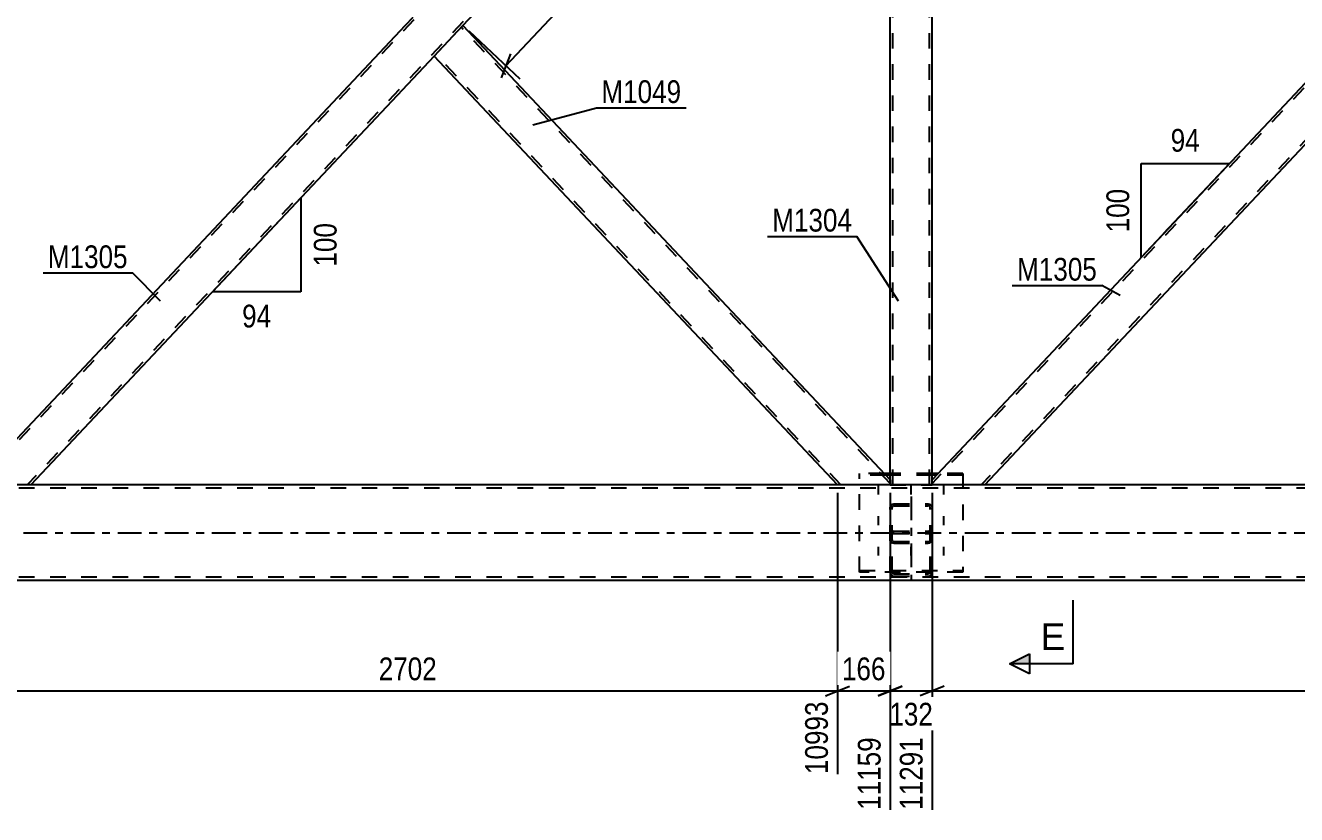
# Model space of a CAD drawing. Header units: millimetres. Extents: x -75 to 766, y -443 to 151.
# Drawn here: x 313.6 to 473.5, y -163.1 to -63.8 of the extents above; entities that cross this region are included whole.
import ezdxf

# ---------------------------------------------------------------- set-up
doc = ezdxf.new("R2010")
doc.units = ezdxf.units.MM
doc.linetypes.add('DXK_LINE_DOT2', pattern=[3.9198, 1.9599, -1.9599])
doc.linetypes.add('DXK_LINE_DOT3', pattern=[5.9187, 2.979, -0.9799, 0.9799, -0.9799])
doc.styles.add('Arial', font='ARIAL.TTF', dxfattribs={"height": 0.2})
doc.styles.add('Arial Narrow', font='ARIALN.TTF', dxfattribs={"height": 0.2})

# ---------------------------------------------------------------- blocks, each defined once
blk = doc.blocks.new('Bolt-761549991-4135 - 4121')
at = {"color": 1, "linetype": 'DXK_LINE_DOT2'}
for p, q in [((420.9, -122.79), (420.9, -121.65)), ((425, -122.79), (425, -121.65)), ((429.1, -122.79), (429.1, -121.65)), ((420.9, -126.64), (420.9, -125.51)), ((429.1, -126.64), (429.1, -125.51)), ((420.9, -130.49), (420.9, -129.36)), ((425, -130.49), (425, -129.36)), ((429.1, -130.49), (429.1, -129.36))]:
    blk.add_line(p, q, dxfattribs=at)
blk = doc.blocks.new('Part-761549991-4268 - 4121')
at = {"color": 2, "linetype": 'Continuous'}
for p, q in [((365, -67.65), (368.62, -63.8)), ((368.62, -63.8), (422.36, -120.94)), ((415.73, -121.6), (365, -67.65)), ((422.36, -120.94), (422.36, -121.6))]:
    blk.add_line(p, q, dxfattribs=at)
at = {"color": 7, "linetype": 'DXK_LINE_DOT2'}
for p, q in [((422.36, -121.41), (368.4, -64.03)), ((365.22, -67.42), (365.24, -67.4)), ((416.17, -121.6), (365.22, -67.42)), ((422.36, -121.6), (415.73, -121.6))]:
    blk.add_line(p, q, dxfattribs=at)
blk = doc.blocks.new('Part-761549991-4206 - 4121')
at = {"color": 7, "linetype": 'DXK_LINE_DOT2'}
for p, q in [((644, -122), (-24, -122)), ((547.32, -121.6), (67.4, -121.6)), ((644, -133.2), (-24, -133.2))]:
    blk.add_line(p, q, dxfattribs=at)
at = {"color": 2, "linetype": 'Continuous'}
for p, q in [((639.2, -121.6), (182.6, -121.6)), ((644, -133.6), (-24, -133.6))]:
    blk.add_line(p, q, dxfattribs=at)
at = {"color": 7, "linetype": 'DXK_LINE_DOT3'}
blk.add_line((-24, -127.6), (644, -127.6), dxfattribs=at)
blk = doc.blocks.new('Part-761549991-4374 - 4121')
at = {"color": 7, "linetype": 'DXK_LINE_DOT2'}
for p, q in [((416.17, -6), (307.64, -121.41)), ((422.36, -6.19), (313.83, -121.6)), ((422.36, -6), (415.73, -6)), ((365, -59.95), (361.37, -63.8)), ((368.62, -63.8), (365, -67.65)), ((314.27, -121.6), (307.64, -121.6))]:
    blk.add_line(p, q, dxfattribs=at)
at = {"color": 2, "linetype": 'Continuous'}
for p, q in [((415.73, -6), (365, -59.95)), ((422.36, -6.66), (422.36, -6)), ((422.36, -6.66), (368.62, -63.8)), ((361.37, -63.8), (307.64, -120.94)), ((365, -67.65), (314.27, -121.6)), ((307.64, -121.6), (307.64, -120.94))]:
    blk.add_line(p, q, dxfattribs=at)
blk = doc.blocks.new('Part-761549991-4299 - 4121')
at = {"color": 7, "linetype": 'DXK_LINE_DOT2'}
for p, q in [((427.64, -6), (422.36, -6)), ((422.36, -6.66), (422.36, -6)), ((422.68, -121.6), (422.68, -6)), ((427.32, -121.6), (427.32, -6)), ((427.64, -6.66), (427.64, -6)), ((422.36, -121.6), (422.36, -120.94)), ((427.64, -121.6), (427.64, -120.94)), ((422.36, -121.6), (427.64, -121.6))]:
    blk.add_line(p, q, dxfattribs=at)
at = {"color": 2, "linetype": 'Continuous'}
for p, q in [((422.36, -120.94), (422.36, -6.66)), ((427.64, -120.94), (427.64, -6.66))]:
    blk.add_line(p, q, dxfattribs=at)
blk = doc.blocks.new('Part-761549991-4448 - 4121')
at = {"color": 7, "linetype": 'DXK_LINE_DOT2'}
for p, q in [((418.5, -132.57), (418.5, -120.14)), ((421.6, -120.14), (418.5, -120.14)), ((421.81, -120.36), (418.5, -120.36)), ((427.64, -120.14), (422.36, -120.14)), ((427.64, -120.36), (422.36, -120.36)), ((431.5, -120.36), (428.19, -120.36)), ((431.5, -120.14), (428.39, -120.14)), ((431.5, -120.14), (431.5, -132.57)), ((418.5, -132.35), (431.5, -132.35)), ((431.5, -132.57), (418.5, -132.57))]:
    blk.add_line(p, q, dxfattribs=at)
at = {"color": 2, "linetype": 'Continuous'}
for p, q in [((422.36, -120.14), (421.6, -120.14)), ((422.36, -120.36), (421.81, -120.36)), ((428.39, -120.14), (427.64, -120.14)), ((428.19, -120.36), (427.64, -120.36))]:
    blk.add_line(p, q, dxfattribs=at)
blk = doc.blocks.new('Part-761549991-4344 - 4121')
at = {"color": 7, "linetype": 'DXK_LINE_DOT2'}
for p, q in [((536.17, -6), (427.64, -121.41)), ((542.36, -6.19), (433.83, -121.6)), ((542.36, -6), (535.73, -6)), ((485, -59.95), (481.37, -63.8)), ((488.62, -63.8), (485, -67.65)), ((434.27, -121.6), (427.64, -121.6))]:
    blk.add_line(p, q, dxfattribs=at)
at = {"color": 2, "linetype": 'Continuous'}
for p, q in [((535.73, -6), (485, -59.95)), ((542.36, -6.66), (542.36, -6)), ((542.36, -6.66), (488.62, -63.8)), ((481.37, -63.8), (427.64, -120.94)), ((434.27, -121.6), (485, -67.65)), ((427.64, -121.6), (427.64, -120.94))]:
    blk.add_line(p, q, dxfattribs=at)
blk = doc.blocks.new('Part-761549991-4420 - 4121')
at = {"color": 7, "linetype": 'DXK_LINE_DOT3'}
blk.add_line((425, -123.04), (425, -133.66), dxfattribs=at)
at = {"color": 7, "linetype": 'DXK_LINE_DOT2'}
for p, q in [((422.36, -124.43), (422.39, -124.26)), ((422.36, -132.54), (422.36, -124.43)), ((422.39, -124.26), (422.5, -124.12)), ((422.5, -124.12), (422.65, -124.02)), ((422.62, -124.35), (422.6, -124.43)), ((422.6, -132.54), (422.6, -124.43)), ((422.67, -124.27), (422.62, -124.35)), ((422.65, -124.02), (422.84, -123.98)), ((422.75, -124.23), (422.67, -124.27)), ((422.84, -124.21), (422.75, -124.23)), ((422.84, -123.98), (427.16, -123.98)), ((422.84, -124.21), (427.16, -124.21)), ((427.16, -123.98), (427.34, -124.02)), ((427.25, -124.23), (427.16, -124.21)), ((427.33, -124.27), (427.25, -124.23)), ((427.38, -124.35), (427.33, -124.27)), ((427.34, -124.02), (427.5, -124.12)), ((427.4, -124.43), (427.38, -124.35)), ((427.4, -132.54), (427.4, -124.43)), ((427.5, -124.12), (427.6, -124.26)), ((427.6, -124.26), (427.64, -124.43)), ((427.64, -132.54), (427.64, -124.43)), ((422.39, -127.75), (422.36, -127.94)), ((422.6, -127.94), (422.62, -127.84)), ((422.62, -127.84), (422.67, -127.76)), ((422.84, -127.43), (422.65, -127.47)), ((422.67, -127.76), (422.75, -127.7)), ((422.75, -127.7), (422.84, -127.69)), ((422.84, -127.43), (427.16, -127.43)), ((422.84, -127.69), (427.16, -127.69)), ((427.34, -127.47), (427.16, -127.43)), ((427.16, -127.69), (427.25, -127.7)), ((427.25, -127.7), (427.33, -127.76)), ((427.33, -127.76), (427.38, -127.84)), ((427.38, -127.84), (427.4, -127.94)), ((427.64, -127.94), (427.6, -127.75)), ((422.39, -128.67), (422.36, -128.49)), ((422.5, -128.81), (422.39, -128.67)), ((422.65, -128.91), (422.5, -128.81)), ((422.6, -128.49), (422.62, -128.58)), ((422.62, -128.58), (422.67, -128.65)), ((422.84, -128.94), (422.65, -128.91)), ((422.67, -128.65), (422.75, -128.7)), ((422.75, -128.7), (422.84, -128.72)), ((422.84, -128.72), (427.16, -128.72)), ((422.84, -128.94), (427.16, -128.94)), ((427.16, -128.72), (427.25, -128.7)), ((427.34, -128.91), (427.16, -128.94)), ((427.25, -128.7), (427.33, -128.65)), ((427.33, -128.65), (427.38, -128.58)), ((427.5, -128.81), (427.34, -128.91)), ((427.38, -128.58), (427.4, -128.49)), ((427.6, -128.67), (427.5, -128.81)), ((427.64, -128.49), (427.6, -128.67)), ((422.36, -132.54), (422.39, -132.73)), ((422.62, -132.64), (422.6, -132.54)), ((422.67, -132.72), (422.62, -132.64)), ((427.38, -132.64), (427.33, -132.72)), ((427.4, -132.54), (427.38, -132.64)), ((427.6, -132.73), (427.64, -132.54)), ((422.65, -133.01), (422.84, -133.05)), ((422.75, -132.77), (422.67, -132.72)), ((422.84, -132.79), (422.75, -132.77)), ((422.84, -132.79), (427.16, -132.79)), ((422.84, -133.05), (427.16, -133.05)), ((427.25, -132.77), (427.16, -132.79)), ((427.16, -133.05), (427.34, -133.01)), ((427.33, -132.72), (427.25, -132.77))]:
    blk.add_line(p, q, dxfattribs=at)
for centre, start, end in [((422.86, -127.92), 114.32, 159.2417), ((427.14, -127.92), 20.7583, 65.68), ((422.86, -132.56), 200.7583, 245.68), ((427.14, -132.56), 294.32, 339.2417)]:
    blk.add_arc(centre, 0.496, start, end, dxfattribs=at)
blk = doc.blocks.new('StraightDimension-761549991-7754 - 4121')
at = {"color": 7, "linetype": 'Continuous'}
for p, q in [((307.64, -122.6), (307.64, -160.63)), ((415.73, -122.6), (415.73, -157.96)), ((309.14, -146.91), (306.14, -148.11)), ((414.23, -148.11), (417.23, -146.91)), ((307.64, -147.51), (415.73, -147.51))]:
    blk.add_line(p, q, dxfattribs=at)
at = {"color": 0}
blk.add_wipeout([(365.94, -146.76), (365.94, -142.56), (357.43, -142.56), (357.43, -146.76)], dxfattribs=at)
at = {"color": 0, "linetype": 'Continuous'}
blk.add_wipeout([(415.13, -148.21), (410.93, -148.21), (410.93, -158.56), (415.13, -158.56)], dxfattribs=at)
at = {"color": 3, "style": 'Arial Narrow'}
blk.add_text('2702', height=2.863, dxfattribs=at).set_placement((358.03, -146.16))
at = {"color": 3, "linetype": 'Continuous', "style": 'Arial Narrow'}
blk.add_text('10993', height=2.863, rotation=90.0002, dxfattribs=at).set_placement((414.53, -157.96))
blk = doc.blocks.new('AngleDimension-761549991-11547 - 4121')
at = {"color": 7, "linetype": 'Continuous'}
for p, q in [((453.93, -81.18), (465.03, -81.18)), ((453.93, -92.98), (465.03, -81.18)), ((453.93, -92.98), (453.93, -81.18)), ((456.75, -89.99), (465.03, -81.18))]:
    blk.add_line(p, q, dxfattribs=at)
at = {"color": 0}
for points in [[(461.91, -80.28), (461.91, -76.08), (457.05, -76.08), (457.05, -80.28)], [(453.03, -83.74), (448.83, -83.74), (448.83, -90.43), (453.03, -90.43)]]:
    blk.add_wipeout(points, dxfattribs=at)
at = {"color": 3, "style": 'Arial Narrow'}
blk.add_text('94', height=2.863, dxfattribs=at).set_placement((457.65, -79.68))
blk.add_text('100', height=2.863, rotation=90.0002, dxfattribs=at).set_placement((452.43, -89.83))
blk = doc.blocks.new('StraightDimension-761549991-5442 - 4121')
at = {"color": 7, "linetype": 'Continuous'}
for p, q in [((423.09, -7.35), (429.51, -13.38)), ((427.17, -13.24), (428.35, -10.23)), ((374.02, -68.88), (427.76, -11.74)), ((369.35, -64.49), (375.77, -70.52)), ((374.61, -67.37), (373.43, -70.38))]:
    blk.add_line(p, q, dxfattribs=at)
at = {"color": 0}
blk.add_wipeout([(403.26, -36.69), (400.2, -33.82), (394.37, -40.02), (397.43, -42.9)], dxfattribs=at)
at = {"color": 3, "style": 'Arial Narrow'}
blk.add_text('1961', height=2.863, rotation=46.7591, dxfattribs=at).set_placement((397.4, -42.05))
blk = doc.blocks.new('StraightDimension-761549991-7751 - 4121')
at = {"color": 7, "linetype": 'Continuous'}
for p, q in [((427.64, -122.6), (427.64, -162.46)), ((535.73, -122.6), (535.73, -157.96)), ((429.14, -146.91), (426.14, -148.11)), ((534.23, -148.11), (537.23, -146.91)), ((427.64, -147.51), (535.73, -147.51))]:
    blk.add_line(p, q, dxfattribs=at)
at = {"color": 0}
blk.add_wipeout([(485.94, -146.76), (485.94, -142.56), (477.43, -142.56), (477.43, -146.76)], dxfattribs=at)
at = {"color": 0, "linetype": 'Continuous'}
blk.add_wipeout([(535.13, -148.21), (530.93, -148.21), (530.93, -158.56), (535.13, -158.56)], dxfattribs=at)
at = {"color": 3, "style": 'Arial Narrow'}
blk.add_text('2702', height=2.863, dxfattribs=at).set_placement((478.03, -146.16))
at = {"color": 3, "linetype": 'Continuous', "style": 'Arial Narrow'}
blk.add_text('13993', height=2.863, rotation=90.0002, dxfattribs=at).set_placement((534.53, -157.96))
blk = doc.blocks.new('StraightDimension-761549991-7752 - 4121')
at = {"color": 7, "linetype": 'Continuous'}
for p, q in [((422.36, -122.6), (422.36, -162.46)), ((427.64, -122.6), (427.64, -162.46)), ((420.86, -148.11), (423.86, -146.91)), ((429.14, -146.91), (426.14, -148.11)), ((422.36, -147.51), (427.64, -147.51))]:
    blk.add_line(p, q, dxfattribs=at)
at = {"color": 0}
blk.add_wipeout([(428.34, -152.46), (428.34, -148.26), (421.66, -148.26), (421.66, -152.46)], dxfattribs=at)
at = {"color": 3, "style": 'Arial Narrow'}
blk.add_text('132', height=2.863, dxfattribs=at).set_placement((422.26, -151.86))
at = {"color": 0, "linetype": 'Continuous'}
blk.add_wipeout([(427.04, -152.71), (422.84, -152.71), (422.84, -163.06), (427.04, -163.06)], dxfattribs=at)
at = {"color": 3, "linetype": 'Continuous', "style": 'Arial Narrow'}
blk.add_text('11291', height=2.863, rotation=90.0002, dxfattribs=at).set_placement((426.44, -162.46))
blk = doc.blocks.new('StraightDimension-761549991-7753 - 4121')
at = {"color": 7, "linetype": 'Continuous'}
for p, q in [((415.73, -122.6), (415.73, -157.96)), ((422.36, -122.6), (422.36, -162.46)), ((414.23, -148.11), (417.23, -146.91)), ((423.86, -146.91), (420.86, -148.11)), ((415.73, -147.51), (422.36, -147.51))]:
    blk.add_line(p, q, dxfattribs=at)
at = {"color": 0}
blk.add_wipeout([(422.39, -146.76), (422.39, -142.56), (415.7, -142.56), (415.7, -146.76)], dxfattribs=at)
at = {"color": 0, "linetype": 'Continuous'}
blk.add_wipeout([(421.76, -152.71), (417.56, -152.71), (417.56, -163.06), (421.76, -163.06)], dxfattribs=at)
at = {"color": 3, "style": 'Arial Narrow'}
blk.add_text('166', height=2.863, dxfattribs=at).set_placement((416.3, -146.16))
at = {"color": 3, "linetype": 'Continuous', "style": 'Arial Narrow'}
blk.add_text('11159', height=2.863, rotation=90.0002, dxfattribs=at).set_placement((421.16, -162.46))
blk = doc.blocks.new('AngleDimension-761549991-11519 - 4121')
at = {"color": 7, "linetype": 'Continuous'}
for p, q in [((348.23, -85.49), (337.13, -97.29)), ((348.23, -85.49), (348.23, -97.29)), ((345.52, -88.36), (337.13, -97.29)), ((348.23, -97.29), (337.13, -97.29))]:
    blk.add_line(p, q, dxfattribs=at)
at = {"color": 0}
for points in [[(353.33, -88.05), (349.13, -88.05), (349.13, -94.73), (353.33, -94.73)], [(345.11, -102.39), (345.11, -98.19), (340.25, -98.19), (340.25, -102.39)]]:
    blk.add_wipeout(points, dxfattribs=at)
at = {"color": 3, "style": 'Arial Narrow'}
blk.add_text('100', height=2.863, rotation=90.0002, dxfattribs=at).set_placement((352.73, -94.13))
blk.add_text('94', height=2.863, dxfattribs=at).set_placement((340.85, -101.79))
blk = doc.blocks.new('Mark-761549991-4264 - 4121')
at = {"color": 0}
blk.add_wipeout([(396.1, -73.56), (396.1, -70.56), (386.04, -70.56), (386.04, -73.56)], dxfattribs=at)
blk.add_wipeout([(396.1, -73.56), (396.1, -70.56), (386.04, -70.56), (386.04, -73.56)], dxfattribs=at)
at = {"color": 30, "linetype": 'Continuous'}
for p, q in [((377.4, -76.3), (385.44, -74.16)), ((385.44, -74.16), (396.7, -74.16))]:
    blk.add_line(p, q, dxfattribs=at)
at = {"color": 3, "style": 'Arial Narrow'}
blk.add_text('M1049', height=2.863, dxfattribs=at).set_placement((386.04, -73.56))
blk = doc.blocks.new('Mark-761549991-4370 - 4121')
at = {"color": 0}
blk.add_wipeout([(326.46, -94.33), (326.46, -91.33), (316.41, -91.33), (316.41, -94.33)], dxfattribs=at)
blk.add_wipeout([(326.46, -94.33), (326.46, -91.33), (316.41, -91.33), (316.41, -94.33)], dxfattribs=at)
at = {"color": 30, "linetype": 'Continuous'}
for p in [(315.81, -94.93), (330.59, -98.47)]:
    blk.add_line(p, (327.06, -94.93), dxfattribs=at)
at = {"color": 3, "style": 'Arial Narrow'}
blk.add_text('M1305', height=2.863, dxfattribs=at).set_placement((316.41, -94.33))
blk = doc.blocks.new('Mark-761549991-4295 - 4121')
at = {"color": 0}
blk.add_wipeout([(417.58, -89.73), (417.58, -86.73), (407.53, -86.73), (407.53, -89.73)], dxfattribs=at)
blk.add_wipeout([(417.58, -89.73), (417.58, -86.73), (407.53, -86.73), (407.53, -89.73)], dxfattribs=at)
at = {"color": 30, "linetype": 'Continuous'}
for p in [(406.93, -90.33), (423.43, -98.47)]:
    blk.add_line(p, (418.18, -90.33), dxfattribs=at)
at = {"color": 3, "style": 'Arial Narrow'}
blk.add_text('M1304', height=2.863, dxfattribs=at).set_placement((407.53, -89.73))
blk = doc.blocks.new('Mark-761549991-4340 - 4121')
at = {"color": 0}
blk.add_wipeout([(448.39, -95.9), (448.39, -92.9), (438.33, -92.9), (438.33, -95.9)], dxfattribs=at)
blk.add_wipeout([(448.39, -95.9), (448.39, -92.9), (438.33, -92.9), (438.33, -95.9)], dxfattribs=at)
at = {"color": 30, "linetype": 'Continuous'}
for p in [(437.73, -96.5), (451.3, -97.75)]:
    blk.add_line(p, (448.99, -96.5), dxfattribs=at)
at = {"color": 3, "style": 'Arial Narrow'}
blk.add_text('M1305', height=2.863, dxfattribs=at).set_placement((438.33, -95.9))
blk = doc.blocks.new('SectionMark-761549991-5498 - 4121')
at = {"linetype": 'Continuous'}
for points in [[(439.88, 19.67), (439.88, 18.42), (437.38, 19.67)], [(439.88, -142.84), (439.88, -144.09), (437.38, -144.09)]]:
    blk.add_hatch(color=6, dxfattribs=at).paths.add_polyline_path(points)
at = {"color": 6, "linetype": 'Continuous'}
for p, q in [((437.38, 19.67), (439.88, 20.92)), ((439.88, 18.42), (439.88, 20.92)), ((445.38, 19.67), (437.38, 19.67)), ((437.38, 19.67), (439.88, 18.42)), ((445.38, 19.67), (445.38, 11.67)), ((445.38, -144.09), (445.38, -136.09)), ((437.38, -144.09), (439.88, -142.84)), ((439.88, -142.84), (439.88, -145.34)), ((445.38, -144.09), (437.38, -144.09)), ((439.88, -145.34), (437.38, -144.09))]:
    blk.add_line(p, q, dxfattribs=at)
at = {"color": 0, "linetype": 'Continuous'}
for points in [[(444.38, 14.42), (444.38, 17.92), (441.27, 17.92), (441.27, 14.42)], [(444.38, -142.34), (444.38, -138.84), (441.27, -138.84), (441.27, -142.34)]]:
    blk.add_wipeout(points, dxfattribs=at)
at = {"color": 3, "linetype": 'Continuous', "style": 'Arial'}
for p in [(441.27, 14.42), (441.27, -142.34)]:
    blk.add_text('E', height=3.34, dxfattribs=at).set_placement(p)

msp = doc.modelspace()

# ---------------------------------------------------------------- block references
for name in ['Part-761549991-4374 - 4121', 'Part-761549991-4299 - 4121', 'Part-761549991-4344 - 4121', 'Part-761549991-4268 - 4121', 'Part-761549991-4448 - 4121', 'Part-761549991-4206 - 4121', 'Bolt-761549991-4135 - 4121', 'Part-761549991-4420 - 4121']:
    msp.add_blockref(name, (0, 0))

# ---------------------------------------------------------------- next in the draw order: block references
for name in ['StraightDimension-761549991-5442 - 4121', 'AngleDimension-761549991-11547 - 4121', 'AngleDimension-761549991-11519 - 4121', 'Mark-761549991-4295 - 4121', 'Mark-761549991-4370 - 4121', 'StraightDimension-761549991-7754 - 4121', 'StraightDimension-761549991-7751 - 4121']:
    msp.add_blockref(name, (0, 0))

# ---------------------------------------------------------------- next in the draw order: block references
for name in ['Mark-761549991-4264 - 4121', 'Mark-761549991-4340 - 4121', 'StraightDimension-761549991-7752 - 4121']:
    msp.add_blockref(name, (0, 0))

# ---------------------------------------------------------------- next in the draw order: block references
for name in ['SectionMark-761549991-5498 - 4121', 'StraightDimension-761549991-7753 - 4121']:
    msp.add_blockref(name, (0, 0))

doc.saveas('drawing.dxf')
